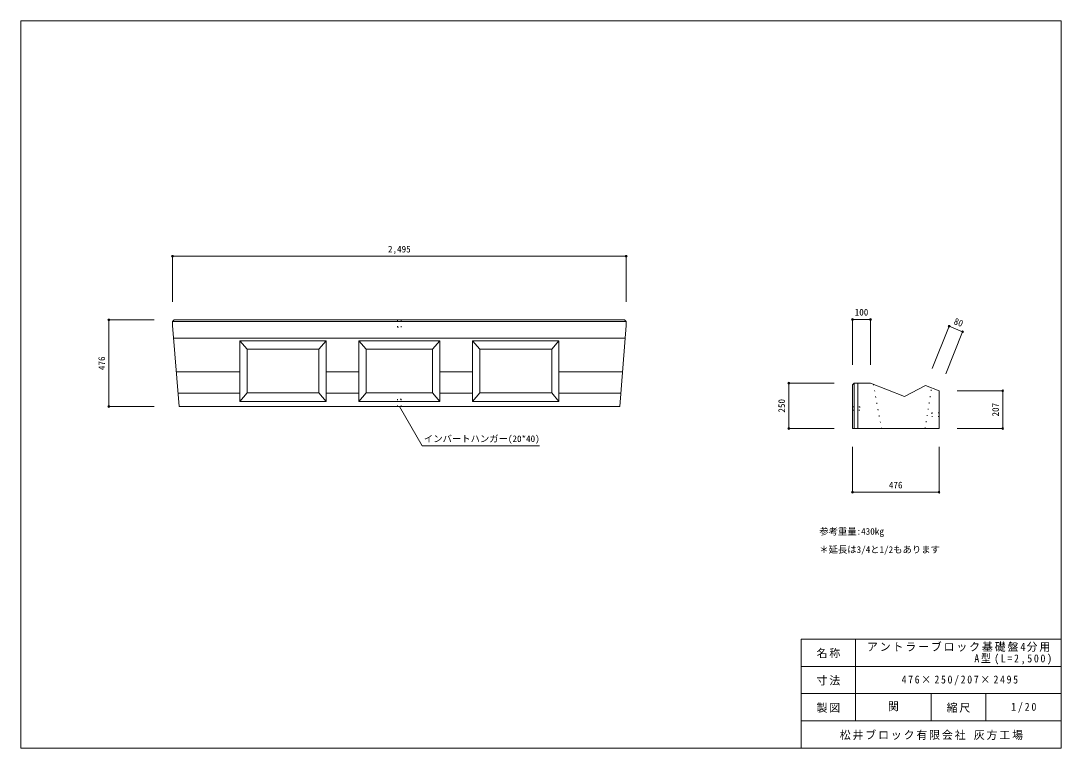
# Model space of a CAD drawing. Units: millimetres, scale not verified. Extents: x 110 to 5830, y 100 to 4099.
import ezdxf
from ezdxf.enums import TextEntityAlignment as Align

# ---------------------------------------------------------------- set-up
doc = ezdxf.new("R2010")
doc.units = ezdxf.units.MM
doc.header["$LTSCALE"] = 20
doc.header["$PDMODE"] = 32
doc.header["$PDSIZE"] = 10
doc.linetypes.add('DOTTED', pattern=[1.75, 0.25, -1.5])
for name, color, linetype, lineweight in [('_0-0_', 7, 'Continuous', 18), ('_0-1_', 7, 'Continuous', 18), ('_0-2_', 4, 'Continuous', 9)]:
    doc.layers.add(name, color=color, linetype=linetype, lineweight=lineweight)
doc.styles.add('ＭＳ ゴシック', font='')
doc.styles.get('ＭＳ ゴシック').set_extended_font_data('MS Gothic')

msp = doc.modelspace()

# ---------------------------------------------------------------- linework, layer by layer
at = {"layer": '_0-0_'}
for p, q in [((110, 4099), (110, 100)), ((5830, 4099), (110, 4099)), ((5830, 100), (5830, 4099)), ((5830, 700), (4400, 700)), ((4400, 100), (4400, 700)), ((4700, 250), (4700, 700)), ((5830, 550), (4400, 550)), ((5830, 400), (4400, 400)), ((5115, 250), (5115, 400)), ((5415, 250), (5415, 400)), ((5830, 250), (4400, 250)), ((110, 100), (5830, 100))]:
    msp.add_line(p, q, dxfattribs=at)
at = {"layer": '_0-1_'}
for p, q in [((952.78, 2454.5), (943.78, 2445.5)), ((3438.78, 2445.5), (943.78, 2445.5)), ((943.78, 2445.5), (943.78, 2424.5)), ((979.99, 1978.5), (943.78, 2424.5)), ((952.78, 2454.5), (3429.78, 2454.5)), ((3402.57, 1978.5), (3438.78, 2424.5)), ((3429.78, 2454.5), (3438.78, 2445.5)), ((3438.78, 2445.5), (3438.78, 2424.5)), ((3433.1, 2354.5), (949.46, 2354.5)), ((1313.78, 2339.5), (1788.78, 2339.5)), ((1313.78, 2339.5), (1313.78, 2006.5)), ((1313.78, 2339.5), (1353.78, 2294.5)), ((1353.78, 2294.5), (1748.78, 2294.5)), ((1353.78, 2294.5), (1353.78, 2054.5)), ((1748.78, 2294.5), (1788.78, 2339.5)), ((1748.78, 2294.5), (1748.78, 2054.5)), ((1788.78, 2339.5), (1788.78, 2006.5)), ((1968.78, 2339.5), (2008.78, 2294.5)), ((1968.78, 2339.5), (1968.78, 2006.5)), ((1968.78, 2339.5), (2413.78, 2339.5)), ((2008.78, 2294.5), (2008.78, 2054.5)), ((2008.78, 2294.5), (2373.78, 2294.5)), ((2373.78, 2294.5), (2413.78, 2339.5)), ((2373.78, 2294.5), (2373.78, 2054.5)), ((2413.78, 2339.5), (2413.78, 2006.5)), ((2593.78, 2339.5), (2633.78, 2294.5)), ((2593.78, 2339.5), (2593.78, 2006.5)), ((2593.78, 2339.5), (3068.78, 2339.5)), ((2633.78, 2294.5), (3028.78, 2294.5)), ((2633.78, 2294.5), (2633.78, 2054.5)), ((3028.78, 2294.5), (3068.78, 2339.5)), ((3028.78, 2294.5), (3028.78, 2054.5)), ((3068.78, 2339.5), (3068.78, 2006.5)), ((1313.78, 2168.8), (964.54, 2168.8)), ((1968.78, 2168.8), (1788.78, 2168.8)), ((2593.78, 2168.8), (2413.78, 2168.8)), ((3418.02, 2168.8), (3068.78, 2168.8)), ((4682.26, 2098.5), (4691.26, 2107.5)), ((4682.26, 2098.5), (4682.26, 1857.5)), ((4782.26, 2107.5), (4691.26, 2107.5)), ((4691.26, 2107.5), (4691.26, 1857.5)), ((4712.26, 2107.5), (4712.26, 1857.5)), ((4967.95, 2033.22), (4782.26, 2107.5)), ((5084.01, 2094.5), (4967.95, 2033.22)), ((5158.26, 2064.8), (5084.01, 2094.5)), ((5158.26, 1857.5), (5158.26, 2064.8)), ((1313.78, 2052.75), (973.96, 2052.75)), ((1353.78, 2054.5), (1313.78, 2006.5)), ((1313.78, 2006.5), (1788.78, 2006.5)), ((1353.78, 2054.5), (1748.78, 2054.5)), ((1748.78, 2054.5), (1788.78, 2006.5)), ((1968.78, 2052.75), (1788.78, 2052.75)), ((1968.78, 2006.5), (2008.78, 2054.5)), ((1968.78, 2006.5), (2413.78, 2006.5)), ((2008.78, 2054.5), (2373.78, 2054.5)), ((2373.78, 2054.5), (2413.78, 2006.5)), ((2593.78, 2052.75), (2413.78, 2052.75)), ((2633.78, 2054.5), (2593.78, 2006.5)), ((2593.78, 2006.5), (3068.78, 2006.5)), ((2633.78, 2054.5), (3028.78, 2054.5)), ((3028.78, 2054.5), (3068.78, 2006.5)), ((3408.59, 2052.75), (3068.78, 2052.75)), ((979.99, 1978.5), (3402.57, 1978.5)), ((4682.26, 1857.5), (5158.26, 1857.5))]:
    msp.add_line(p, q, dxfattribs=at)
at = {"layer": '_0-1_', "linetype": 'DOTTED'}
for p, q in [((2181.28, 2454.5), (2181.28, 2414.5)), ((2181.28, 2414.5), (2201.28, 2414.5)), ((2201.28, 2454.5), (2201.28, 2414.5)), ((4797.26, 2101.5), (4842.26, 1857.5)), ((5082.26, 1857.5), (5117.26, 2081.2)), ((2201.28, 2018.5), (2181.28, 2018.5)), ((2181.28, 1978.5), (2181.28, 2018.5)), ((2201.28, 1978.5), (2201.28, 2018.5)), ((4682.26, 1977.5), (4722.26, 1977.5)), ((4682.26, 1957.5), (4722.26, 1957.5)), ((4722.26, 1977.5), (4722.26, 1957.5)), ((5158.26, 1943.29), (5118.26, 1943.29)), ((5118.26, 1943.29), (5118.26, 1923.29)), ((5158.26, 1923.29), (5118.26, 1923.29))]:
    msp.add_line(p, q, dxfattribs=at)
at = {"layer": '_0-2_'}
for p, q in [((943.78, 2804.5), (3438.78, 2804.5)), ((943.78, 2804.5), (943.78, 2554.5)), ((3438.78, 2804.5), (3438.78, 2554.5)), ((593.78, 1978.5), (593.78, 2454.5)), ((593.78, 2454.5), (843.78, 2454.5)), ((4782.26, 2457.5), (4682.26, 2457.5)), ((4682.26, 2457.5), (4682.26, 2207.5)), ((4782.26, 2457.5), (4782.26, 2207.5)), ((5214, 2419.47), (5121.15, 2187.35)), ((5288.24, 2389.77), (5214, 2419.47)), ((5288.24, 2389.77), (5195.39, 2157.65)), ((4332.26, 2107.5), (4332.26, 1857.5)), ((4332.26, 2107.5), (4582.26, 2107.5)), ((5508.26, 2064.8), (5258.26, 2064.8)), ((5508.26, 1857.5), (5508.26, 2064.8)), ((593.78, 1978.5), (843.78, 1978.5)), ((4332.26, 1857.5), (4582.26, 1857.5)), ((5508.26, 1857.5), (5258.26, 1857.5)), ((4682.26, 1507.5), (4682.26, 1757.5)), ((5158.26, 1507.5), (5158.26, 1757.5)), ((5158.26, 1507.5), (4682.26, 1507.5))]:
    msp.add_line(p, q, dxfattribs=at)
at = {"layer": '_0-2_', "color": 7, "lineweight": 18}
for p, q in [((2191.28, 1978.5), (2316.28, 1761.99)), ((2316.28, 1761.99), (2961.28, 1761.99))]:
    msp.add_line(p, q, dxfattribs=at)
at = {"layer": '_0-2_'}
for p in [(943.78, 2804.5), (3438.78, 2804.5), (4682.26, 2457.5), (4782.26, 2457.5), (593.78, 2454.5), (5214, 2419.47), (5288.24, 2389.77), (4332.26, 2107.5), (5508.26, 2064.8), (593.78, 1978.5), (4332.26, 1857.5), (5508.26, 1857.5), (4682.26, 1507.5), (5158.26, 1507.5)]:
    msp.add_point(p, dxfattribs=at)

# ---------------------------------------------------------------- texts
at = {"layer": '_0-0_', "color": 4, "style": 'ＭＳ ゴシック'}
for s, p in [('参考重量:430㎏', (4500, 1262.5)), ('＊延長は3/4と1/2もあります', (4500, 1162.5))]:
    msp.add_text(s, height=36.66, dxfattribs=at).set_placement(p, align=Align.BOTTOM_LEFT)
at = {"layer": '_0-0_', "style": 'ＭＳ ゴシック'}
msp.add_text('関', height=43.99, dxfattribs=at).set_placement((4877.5, 295), align=Align.BOTTOM_LEFT)
at = {"layer": '_0-0_', "char_height": 43.99, "attachment_point": 7, "style": 'ＭＳ ゴシック'}
for s, insert in [('\\T1.17;アントラーブロック基礎盤4分用', (4762.5, 630)), ('\\T1.17;名称', (4485, 595)), ('\\T1.35;\\W0.9;A型(L=2,500)', (5352.5, 560)), ('\\T1.17;寸法', (4485, 445)), ('\\T1.34;\\W0.9;476×250/207×2495', (4952.5, 445)), ('\\T1.17;製図', (4485, 295)), ('\\T1.17;縮尺', (5200, 295)), ('\\T1.38;\\W0.9;1/20', (5555, 295)), ('\\T1.17;松井ブロック有限会社\\~灰方工場', (4612.5, 145))]:
    msp.add_mtext(s, dxfattribs=dict(at, insert=insert))
at = {"layer": '_0-2_', "style": 'ＭＳ ゴシック'}
for s, p in [('2,495', (2128.78, 2814.5)), ('100', (4694.76, 2467.5)), ('インバートハンガー(20*40)', (2326.28, 1771.99)), ('476', (4882.76, 1517.5))]:
    msp.add_text(s, height=36.66, dxfattribs=at).set_placement(p, align=Align.BOTTOM_LEFT)
for s, rotation, p in [('80', 338.199, (5231.62, 2423.19)), ('476', 90, (583.78, 2179)), ('250', 90, (4322.26, 1945)), ('207', 90, (5498.26, 1923.65))]:
    msp.add_text(s, height=36.66, rotation=rotation, dxfattribs=at).set_placement(p, align=Align.BOTTOM_LEFT)

doc.saveas('drawing.dxf')
